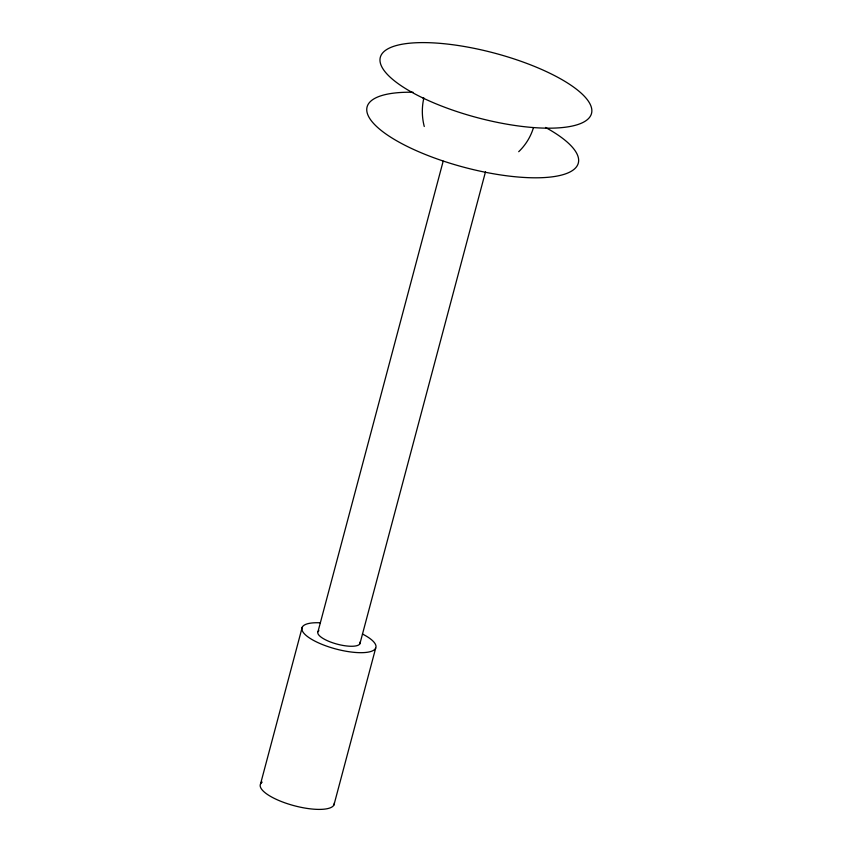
<?xml version="1.0" encoding="UTF-8"?>
<svg xmlns="http://www.w3.org/2000/svg" width="852" height="852" viewBox="0 0 852 852"><rect width="100%" height="100%" fill="white"/><g stroke="black" fill="none" stroke-linecap="round" stroke-linejoin="round"><path stroke-width="1.28" d="M423.87 97.927C421.687 107.331 421.836 117.171 424.264 126.501M260.542 783.947L302.236 627.221M317.977 631.715L443.178 161.166M359.927 643.697L485.48 171.87M333.963 804.916L375.668 648.191M533.363 127.938C530.647 136.97 525.482 145.16 518.708 151.709M360.034 642.078A21.854 6.678 14.9 0 1 336.519 643.974A21.854 6.678 14.9 0 1 318.904 630.672M334.314 802.978A38.244 11.694 14.9 0 1 291.672 805.012A38.244 11.694 14.9 0 1 262.171 782.115M362.451 634.016A38.244 11.694 14.9 0 1 364.635 652.557A38.244 11.694 14.9 0 1 309.351 637.882A38.244 11.694 14.9 0 1 320.288 622.812M545.525 127.449A109.269 33.398 14.9 0 1 544.258 177.567A109.269 33.398 14.9 0 1 389.673 136.522A109.269 33.398 14.9 0 1 412.996 92.25M422.741 97.905A109.269 33.398 14.9 0 0 591.15 114.573A109.269 33.398 14.9 0 0 443.849 43.697A109.269 33.398 14.9 0 0 422.741 97.905"/></g></svg>
